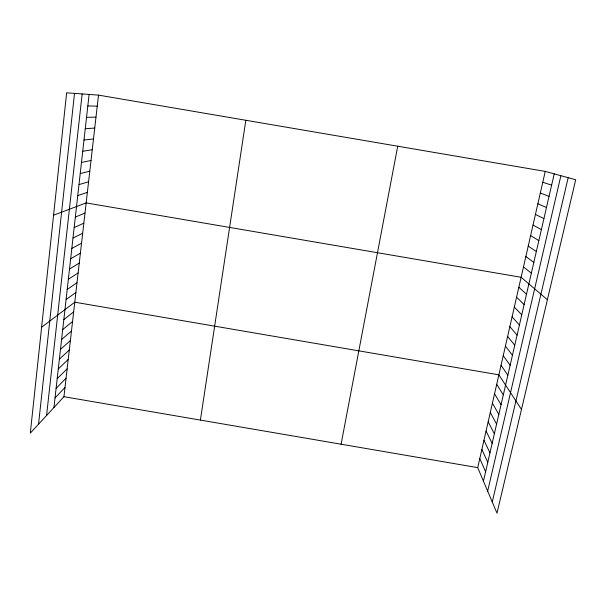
<?xml version="1.0" encoding="UTF-8"?>
<svg xmlns="http://www.w3.org/2000/svg" width="606" height="606" viewBox="0 0 606 606"><rect width="100%" height="100%" fill="white"/><g stroke="black" fill="none" stroke-linecap="round" stroke-linejoin="round"><path stroke-width="0.91" d="M38.542 424.2L74.515 93.385M46.571 415.504L82.143 93.938M53.949 407.52L89.112 94.438M63.941 396.695L98.513 95.119L66.645 92.816L30.3 433.131L63.941 396.695L477.717 467.635L496.996 513.184L575.7 179.747L545.248 171.407L98.513 95.119M200.404 420.087L245.839 120.276M341.087 444.206L397.725 146.22M477.717 467.635L545.248 171.407M483.444 481.164L554.225 173.869M487.671 491.148L560.891 175.695M492.269 502.026L568.178 177.687M55.025 397.953L65.001 387.454M56.1 388.34L66.062 378.167M57.191 378.674L67.137 368.834M58.282 368.963L68.213 359.456M59.373 359.199L69.289 350.033M60.479 349.389L70.379 340.557M61.585 339.527L71.47 331.043M62.698 329.611L72.561 321.475M63.819 319.642L73.667 311.863M41.609 327.255L74.773 302.205L498.874 374.826L521.478 409.451M66.077 299.561L75.886 292.501M67.213 289.441L77.007 282.744M68.357 279.268L78.129 272.935M69.501 269.041L79.257 263.08M70.66 258.762L80.393 253.179M71.819 248.43L81.537 243.218M72.985 238.037L82.681 233.219M74.159 227.598L83.833 223.16M75.341 217.1L84.992 213.054M53.57 215.228L86.158 202.896L521.115 277.275L547.385 299.697M77.75 195.609L87.362 192.375M78.985 184.618L88.574 181.792M80.227 173.558L89.794 171.165M81.477 162.446L91.021 160.469M82.734 151.265L92.256 149.727M83.992 140.031L93.491 138.918M85.264 128.73L94.741 128.063M86.544 117.359L95.99 117.14M87.825 105.936L97.248 106.156M542.779 182.254L551.627 185.148M540.317 193.041L549.044 196.367M537.87 203.767L546.476 207.525M535.439 214.433L543.923 218.614M533.022 225.046L541.378 229.651M530.614 235.605L538.848 240.62M528.22 246.104L536.34 251.528M525.841 256.55L533.841 262.383M523.47 266.943L531.356 273.17M518.842 287.252L526.493 294.266M516.577 297.182L524.122 304.568M514.327 307.06L521.758 314.817M512.085 316.885L519.41 325.013M509.851 326.664L517.077 335.156M507.639 336.398L514.752 345.246M505.427 346.071L512.441 355.29M503.23 355.707L510.138 365.274M501.048 365.289L507.851 375.205M496.715 384.318L503.313 394.915M494.557 393.756L501.056 404.702M492.42 403.149L498.814 414.428M490.284 412.497L496.587 424.109M488.163 421.799L494.367 433.737M486.057 431.055L492.163 443.319M483.959 440.267L489.966 452.856M481.868 449.432L487.777 462.34M479.785 458.553L485.603 471.771"/></g></svg>
